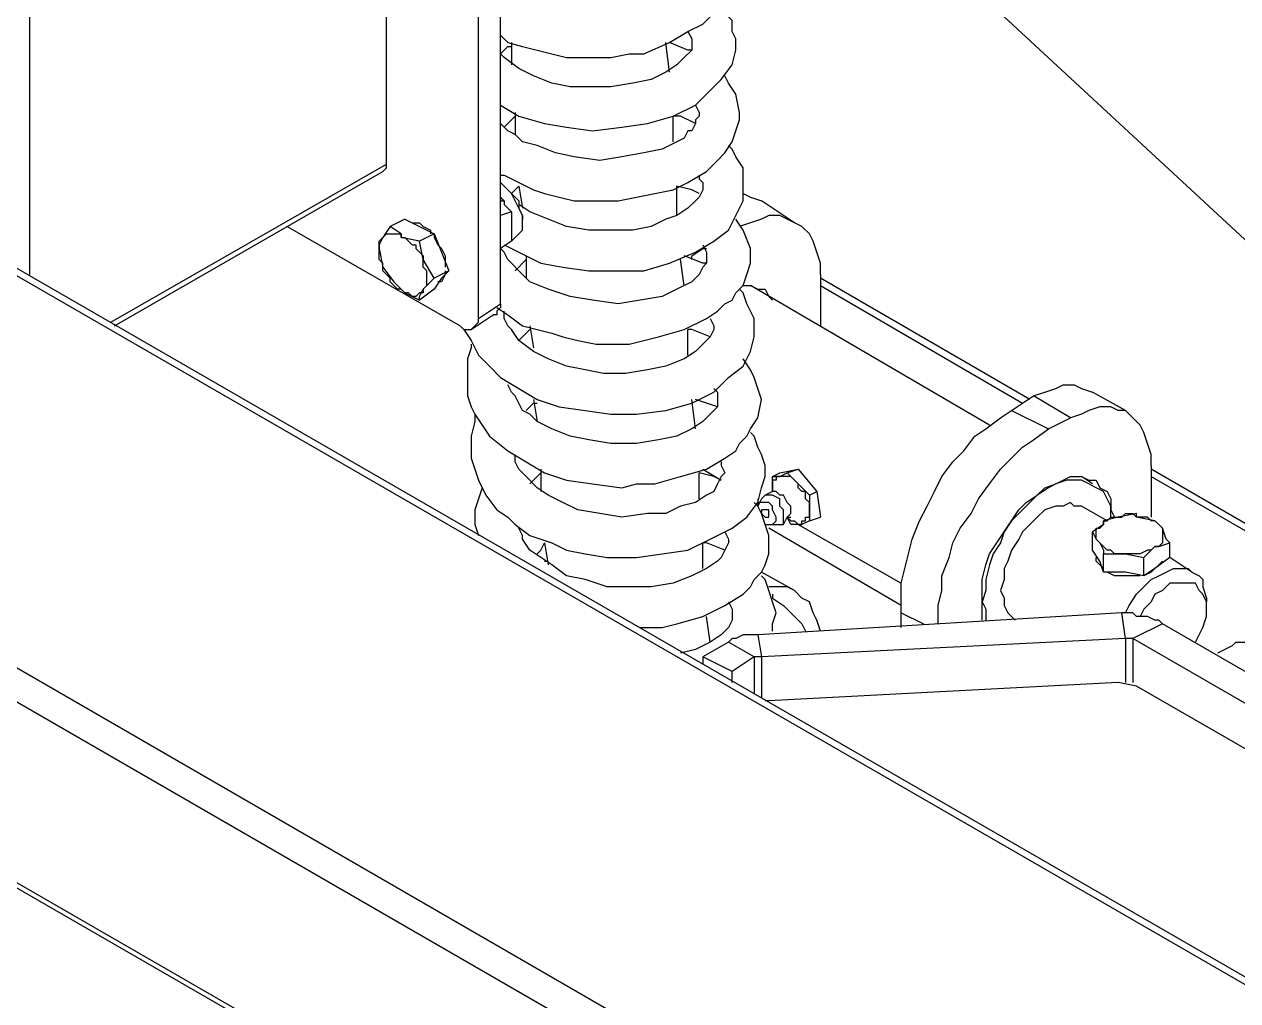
# Model space of a CAD drawing. Extents: x 3 to 592, y 5 to 207.
# Drawn here: x 489.95 to 501.59, y 103.28 to 112.64 of the extents above; entities that cross this region are included whole.
import ezdxf

# ---------------------------------------------------------------- set-up
doc = ezdxf.new("R2010")
doc.units = 0
doc.layers.get('0').update_dxf_attribs({"linetype": 'CONTINUOUS'})
picture_1 = doc.add_image_def('image5.jpg', size_in_pixel=(760, 1236))

msp = doc.modelspace()

# ---------------------------------------------------------------- linework, layer by layer
at = {"color": 7}
for points in [[(490.004793, 110.243056), (490.004793, 120.403056)], [(494.520348, 109.960833), (494.520348, 115.675833)], [(494.308681, 109.819722), (494.308681, 115.57)], [(493.426737, 111.301389), (493.426737, 115.111389)], [(498.365626, 113.629722), (507.82007, 104.880833)], [(494.520348, 112.536111), (494.590904, 112.465556), (494.732015, 112.430278), (494.873126, 112.395), (495.014237, 112.359722), (495.155348, 112.324444), (495.296459, 112.324444), (495.43757, 112.324444), (495.578681, 112.324444), (495.75507, 112.359722), (495.896181, 112.359722), (496.143126, 112.465556), (496.319515, 112.571389), (496.460626, 112.641944), (496.531181, 112.7125), (496.601737, 112.818333), (496.672293, 112.924167), (496.70757, 113.03), (496.70757, 113.100556), (496.70757, 113.171111), (496.70757, 113.276944), (496.637015, 113.382778), (496.566459, 113.523889)], [(494.520348, 111.865833), (494.696737, 111.76), (494.943681, 111.689444), (495.155348, 111.654167), (495.402293, 111.618889), (495.684515, 111.654167), (495.931459, 111.689444), (496.178404, 111.76), (496.39007, 111.865833), (496.531181, 112.006944), (496.637015, 112.112778), (496.742848, 112.253889), (496.778126, 112.395), (496.778126, 112.500833), (496.742848, 112.571389), (496.742848, 112.677222), (496.672293, 112.747778), (496.601737, 112.853611)], [(496.319515, 112.571389), (496.354793, 112.500833), (496.354793, 112.465556), (496.354793, 112.395), (496.284237, 112.324444), (496.213681, 112.253889), (496.107848, 112.183333), (495.966737, 112.112778), (495.790348, 112.0775), (495.578681, 112.042222), (495.367015, 112.042222), (495.190626, 112.042222), (495.014237, 112.0775), (494.837848, 112.148056), (494.696737, 112.218611), (494.555626, 112.324444), (494.520348, 112.359722)], [(494.626181, 112.465556), (494.626181, 112.253889)], [(496.143126, 112.183333), (496.107848, 112.465556)], [(496.354793, 112.395), (496.319515, 112.395), (496.143126, 112.465556)], [(494.520348, 112.359722), (494.590904, 112.430278), (494.626181, 112.430278)], [(494.520348, 111.195556), (494.555626, 111.195556), (494.696737, 111.125), (494.837848, 111.054444), (494.943681, 111.019167), (495.084793, 110.983889), (495.225904, 110.948611), (495.367015, 110.948611), (495.508126, 110.948611), (495.649237, 110.948611), (495.825626, 110.983889), (496.002015, 111.019167), (496.178404, 111.054444), (496.319515, 111.125), (496.495904, 111.230833), (496.601737, 111.336667), (496.672293, 111.407222), (496.742848, 111.513056), (496.778126, 111.618889), (496.813404, 111.724722), (496.813404, 111.795278), (496.778126, 111.971667), (496.70757, 112.0775), (496.672293, 112.148056)], [(496.39007, 111.865833), (496.425348, 111.795278), (496.425348, 111.76), (496.39007, 111.724722), (496.39007, 111.689444), (496.354793, 111.618889), (496.319515, 111.618889), (496.284237, 111.548333), (496.213681, 111.513056), (496.07257, 111.4425), (495.896181, 111.407222), (495.684515, 111.371944), (495.472848, 111.336667), (495.225904, 111.371944), (495.049515, 111.407222), (494.873126, 111.477778), (494.732015, 111.513056), (494.661459, 111.583611), (494.590904, 111.618889), (494.520348, 111.689444), (494.520348, 111.724722)], [(494.555626, 111.654167), (494.590904, 111.689444), (494.626181, 111.724722), (494.661459, 111.76)], [(494.661459, 111.795278), (494.661459, 111.583611)], [(496.39007, 111.689444), (496.248959, 111.76), (496.178404, 111.76)], [(496.178404, 111.513056), (496.178404, 111.76)], [(494.555626, 110.525278), (494.696737, 110.454722), (494.908404, 110.348889), (495.12007, 110.313611), (495.367015, 110.278333), (495.613959, 110.278333), (495.896181, 110.278333), (496.143126, 110.348889), (496.39007, 110.454722), (496.566459, 110.560556), (496.70757, 110.666389), (496.778126, 110.8075), (496.848681, 110.948611), (496.848681, 111.089722), (496.848681, 111.195556), (496.848681, 111.266111), (496.778126, 111.371944), (496.742848, 111.4425), (496.70757, 111.477778)], [(490.780904, 109.784444), (493.426737, 111.301389)], [(493.391459, 111.230833), (493.426737, 111.266111), (493.426737, 111.301389)], [(490.816181, 109.749167), (493.391459, 111.230833)], [(496.425348, 111.195556), (496.425348, 111.160278), (496.460626, 111.125), (496.460626, 111.054444), (496.425348, 110.983889), (496.39007, 110.948611), (496.319515, 110.878056), (496.213681, 110.8075), (496.107848, 110.772222), (495.966737, 110.701667), (495.790348, 110.666389), (495.578681, 110.666389), (495.367015, 110.666389), (495.155348, 110.701667), (494.978959, 110.772222), (494.80257, 110.842778), (494.696737, 110.913333)], [(494.661459, 110.595833), (494.696737, 110.631111), (494.732015, 110.666389), (494.732015, 110.736944), (494.732015, 110.8075), (494.696737, 110.878056), (494.661459, 110.948611), (494.626181, 111.019167), (494.590904, 111.054444), (494.520348, 111.125)], [(494.520348, 111.125), (494.555626, 111.089722), (494.590904, 111.054444), (494.626181, 111.019167), (494.696737, 110.948611), (494.696737, 110.878056), (494.732015, 110.8075), (494.732015, 110.772222)], [(494.626181, 111.019167), (494.661459, 111.054444), (494.696737, 111.089722)], [(494.696737, 111.089722), (494.732015, 110.878056)], [(496.425348, 111.019167), (496.354793, 111.054444), (496.213681, 111.089722)], [(496.213681, 110.8075), (496.213681, 111.089722)], [(494.520348, 110.983889), (494.555626, 110.948611)], [(494.520348, 110.983889), (494.520348, 110.948611), (494.555626, 110.948611)], [(494.555626, 110.948611), (494.555626, 110.913333)], [(496.848681, 111.019167), (496.919237, 110.983889), (497.02507, 110.948611)], [(497.34257, 110.736944), (497.02507, 110.948611)], [(523.800904, 90.734444), (488.875904, 110.878056)], [(494.626181, 110.842778), (494.520348, 110.8075)], [(494.555626, 110.913333), (494.626181, 110.842778)], [(494.626181, 110.842778), (494.626181, 110.772222)], [(488.875904, 110.8075), (523.730348, 90.699167)], [(493.603126, 110.772222), (493.462015, 110.701667)], [(493.603126, 110.772222), (493.744237, 110.701667)], [(493.673681, 110.736944), (493.744237, 110.736944), (493.779515, 110.701667), (493.85007, 110.666389), (493.85007, 110.631111)], [(494.48507, 109.925556), (494.590904, 109.855), (494.732015, 109.749167), (494.873126, 109.713889), (495.014237, 109.678611), (495.12007, 109.643333), (495.261181, 109.608056), (495.43757, 109.572778), (495.578681, 109.572778), (495.75507, 109.572778), (495.896181, 109.608056), (496.037293, 109.643333), (496.284237, 109.713889), (496.495904, 109.819722), (496.601737, 109.890278), (496.672293, 109.960833), (496.742848, 109.996111), (496.778126, 110.066667), (496.848681, 110.137222), (496.883959, 110.243056), (496.919237, 110.348889), (496.919237, 110.49), (496.848681, 110.666389), (496.778126, 110.772222)], [(494.626181, 110.772222), (494.626181, 110.631111)], [(494.626181, 110.772222), (494.626181, 110.736944), (494.626181, 110.701667), (494.626181, 110.666389), (494.626181, 110.631111)], [(494.732015, 110.736944), (494.732015, 110.772222)], [(497.589515, 110.243056), (497.589515, 110.348889), (497.554237, 110.454722), (497.518959, 110.560556), (497.483681, 110.631111), (497.413126, 110.701667), (497.34257, 110.736944), (497.272015, 110.772222), (497.201459, 110.8075), (497.095626, 110.8075), (497.02507, 110.772222), (496.919237, 110.736944), (496.813404, 110.701667)], [(492.474237, 110.701667), (494.132293, 109.749167)], [(493.391459, 110.313611), (493.391459, 110.348889), (493.356181, 110.384167), (493.356181, 110.419444), (493.356181, 110.454722), (493.356181, 110.49), (493.356181, 110.525278), (493.356181, 110.560556), (493.391459, 110.595833)], [(493.391459, 110.595833), (493.356181, 110.525278), (493.356181, 110.49)], [(493.462015, 110.701667), (493.391459, 110.595833)], [(493.391459, 110.595833), (493.426737, 110.631111), (493.462015, 110.631111), (493.497293, 110.631111), (493.53257, 110.631111), (493.567848, 110.631111), (493.567848, 110.595833)], [(493.567848, 110.595833), (493.567848, 110.631111), (493.462015, 110.701667)], [(493.567848, 110.595833), (493.603126, 110.595833), (493.638404, 110.560556), (493.673681, 110.525278), (493.708959, 110.525278), (493.708959, 110.49), (493.744237, 110.454722), (493.779515, 110.419444), (493.779515, 110.384167)], [(493.744237, 110.560556), (493.567848, 110.595833)], [(493.744237, 110.701667), (493.885348, 110.631111)], [(493.885348, 110.631111), (493.744237, 110.560556)], [(493.885348, 110.631111), (493.955904, 110.454722)], [(493.885348, 110.631111), (493.885348, 110.595833), (493.920626, 110.525278), (493.955904, 110.49), (493.991181, 110.419444), (493.991181, 110.348889), (493.991181, 110.313611)], [(494.626181, 110.631111), (494.626181, 110.560556)], [(494.626181, 110.560556), (494.661459, 110.595833)], [(493.356181, 110.49), (493.391459, 110.313611)], [(493.779515, 110.384167), (493.744237, 110.560556)], [(494.626181, 110.560556), (494.520348, 110.49)], [(496.460626, 110.525278), (496.495904, 110.454722), (496.495904, 110.419444), (496.495904, 110.348889), (496.460626, 110.313611), (496.425348, 110.243056), (496.354793, 110.1725), (496.213681, 110.101944), (496.07257, 110.031389), (495.860904, 109.996111), (495.649237, 109.960833), (495.402293, 109.996111), (495.190626, 110.031389), (494.978959, 110.101944), (494.80257, 110.1725), (494.696737, 110.278333), (494.626181, 110.348889), (494.590904, 110.384167), (494.555626, 110.454722), (494.520348, 110.49)], [(496.354793, 110.384167), (496.354793, 110.419444), (496.460626, 110.49), (496.495904, 110.49)], [(493.885348, 110.207778), (493.779515, 110.384167)], [(493.779515, 110.101944), (493.814793, 110.137222), (493.814793, 110.1725), (493.814793, 110.207778), (493.814793, 110.243056), (493.814793, 110.278333), (493.779515, 110.313611), (493.779515, 110.384167)], [(493.955904, 110.454722), (494.026459, 110.278333)], [(494.661459, 110.278333), (494.767293, 110.384167)], [(494.767293, 110.419444), (494.767293, 110.207778)], [(496.284237, 110.137222), (496.248959, 110.384167)], [(496.495904, 110.348889), (496.460626, 110.348889), (496.284237, 110.419444)], [(493.603126, 110.066667), (493.567848, 110.101944), (493.53257, 110.101944), (493.497293, 110.137222), (493.462015, 110.1725), (493.462015, 110.207778), (493.426737, 110.243056), (493.391459, 110.278333), (493.391459, 110.313611)], [(493.391459, 110.313611), (493.497293, 110.1725)], [(494.026459, 110.278333), (493.885348, 110.207778)], [(493.991181, 110.278333), (493.991181, 110.243056), (493.955904, 110.1725), (493.920626, 110.1725)], [(494.026459, 110.278333), (493.955904, 110.207778)], [(493.497293, 110.1725), (493.603126, 110.066667)], [(493.779515, 110.101944), (493.814793, 110.137222), (493.885348, 110.207778)], [(493.955904, 110.207778), (493.885348, 110.101944)], [(496.848681, 110.137222), (496.919237, 110.137222), (496.989793, 110.101944), (497.060348, 110.101944), (497.095626, 110.031389), (497.130904, 109.996111)], [(499.212293, 108.796667), (496.919237, 110.137222)], [(497.589515, 110.243056), (497.589515, 109.749167)], [(499.600348, 109.043611), (497.589515, 110.207778)], [(497.589515, 110.137222), (499.529793, 109.008333)], [(493.779515, 110.101944), (493.779515, 110.066667), (493.744237, 110.066667), (493.708959, 110.031389), (493.673681, 110.031389), (493.638404, 110.066667), (493.603126, 110.066667)], [(493.603126, 110.066667), (493.744237, 109.996111)], [(493.885348, 110.101944), (493.744237, 109.996111)], [(493.744237, 109.996111), (493.744237, 110.031389), (493.779515, 110.101944)], [(494.16757, 109.713889), (494.238126, 109.608056), (494.308681, 109.466944), (494.414515, 109.361111), (494.520348, 109.255278), (494.696737, 109.149444), (494.873126, 109.043611), (495.084793, 108.973056), (495.331737, 108.937778), (495.578681, 108.9025), (495.825626, 108.9025), (496.107848, 108.937778), (496.354793, 109.008333), (496.566459, 109.114167), (496.70757, 109.255278), (496.848681, 109.361111), (496.919237, 109.502222), (496.954515, 109.643333), (496.954515, 109.819722), (496.919237, 109.890278), (496.883959, 109.960833), (496.848681, 110.066667), (496.813404, 110.101944)], [(494.308681, 109.819722), (494.520348, 109.960833)], [(494.520348, 109.960833), (494.520348, 109.925556), (494.48507, 109.890278), (494.48507, 109.855), (494.449793, 109.855)], [(494.132293, 109.749167), (494.16757, 109.713889), (494.202848, 109.713889), (494.238126, 109.713889), (494.273404, 109.749167), (494.308681, 109.784444), (494.308681, 109.819722)], [(494.238126, 109.713889), (494.449793, 109.855)], [(496.531181, 109.819722), (496.566459, 109.749167), (496.566459, 109.713889), (496.531181, 109.643333), (496.460626, 109.572778), (496.39007, 109.502222), (496.284237, 109.431667), (496.107848, 109.361111), (495.931459, 109.325833), (495.719793, 109.290556), (495.508126, 109.290556), (495.331737, 109.325833), (495.155348, 109.361111), (494.978959, 109.431667), (494.837848, 109.502222), (494.696737, 109.608056), (494.626181, 109.713889), (494.590904, 109.749167), (494.555626, 109.819722), (494.555626, 109.890278)], [(494.696737, 109.608056), (494.767293, 109.678611), (494.80257, 109.713889)], [(494.80257, 109.749167), (494.837848, 109.5375)], [(496.531181, 109.643333), (496.354793, 109.713889), (496.319515, 109.713889)], [(496.319515, 109.466944), (496.319515, 109.713889)], [(494.238126, 109.572778), (494.238126, 109.5375), (494.202848, 109.431667), (494.202848, 109.325833), (494.202848, 109.22), (494.202848, 109.078889), (494.238126, 108.973056), (494.273404, 108.9025), (494.343959, 108.796667), (494.414515, 108.690833), (494.590904, 108.549722), (494.767293, 108.443889), (494.943681, 108.338056), (495.155348, 108.2675), (495.402293, 108.232222), (495.684515, 108.196944), (495.825626, 108.232222), (496.002015, 108.232222), (496.248959, 108.302778), (496.495904, 108.373333), (496.672293, 108.479167), (496.778126, 108.549722), (496.813404, 108.620278), (496.883959, 108.690833), (496.919237, 108.761389), (496.989793, 108.867222), (497.02507, 109.043611), (496.989793, 109.149444), (496.954515, 109.255278), (496.919237, 109.325833), (496.848681, 109.431667)], [(496.566459, 109.149444), (496.601737, 109.114167), (496.601737, 109.078889), (496.601737, 109.043611), (496.601737, 109.008333), (496.601737, 108.973056), (496.566459, 108.937778), (496.531181, 108.9025), (496.495904, 108.867222), (496.460626, 108.831944), (496.354793, 108.761389), (496.213681, 108.690833), (496.037293, 108.655556), (495.825626, 108.620278), (495.578681, 108.620278), (495.367015, 108.655556), (495.190626, 108.690833), (495.014237, 108.761389), (494.943681, 108.796667), (494.873126, 108.831944), (494.80257, 108.9025), (494.732015, 108.937778), (494.696737, 109.008333), (494.661459, 109.078889), (494.626181, 109.114167), (494.590904, 109.184722)], [(499.635626, 109.078889), (499.741459, 109.114167), (499.847293, 109.149444), (499.917848, 109.184722), (500.023681, 109.184722), (500.094237, 109.149444), (500.20007, 109.114167)], [(500.51757, 108.937778), (500.20007, 109.114167)], [(494.767293, 108.937778), (494.837848, 109.008333), (494.873126, 109.008333)], [(494.837848, 109.043611), (494.873126, 108.831944)], [(496.39007, 108.761389), (496.354793, 109.043611)], [(496.601737, 108.973056), (496.495904, 109.008333), (496.39007, 109.043611)], [(499.423959, 108.937778), (499.635626, 109.078889)], [(499.988404, 108.867222), (499.635626, 109.078889)], [(500.764515, 108.408611), (500.764515, 108.514444), (500.729237, 108.620278), (500.693959, 108.726111), (500.658681, 108.796667), (500.588126, 108.867222), (500.51757, 108.937778), (500.447015, 108.937778), (500.376459, 108.973056), (500.270626, 108.973056), (500.164793, 108.937778), (500.094237, 108.9025), (499.988404, 108.867222)], [(494.273404, 108.9025), (494.273404, 108.831944), (494.238126, 108.690833), (494.238126, 108.585), (494.238126, 108.479167), (494.273404, 108.373333), (494.308681, 108.2675), (494.379237, 108.126389), (494.48507, 107.985278), (494.590904, 107.914722), (494.661459, 107.844167), (494.80257, 107.738333), (495.014237, 107.667778), (495.155348, 107.597222), (495.331737, 107.561944), (495.543404, 107.526667), (495.825626, 107.526667), (496.07257, 107.561944), (496.319515, 107.597222), (496.531181, 107.703056), (496.742848, 107.808889), (496.883959, 107.914722), (496.989793, 108.055833), (497.02507, 108.196944), (497.060348, 108.302778), (497.060348, 108.408611), (497.02507, 108.514444), (496.989793, 108.585), (496.954515, 108.690833), (496.919237, 108.726111)], [(498.365626, 106.9975), (498.365626, 107.138611), (498.365626, 107.279722), (498.400904, 107.420833), (498.436181, 107.561944), (498.471459, 107.703056), (498.542015, 107.879444), (498.61257, 108.020556), (498.683126, 108.161667), (498.753681, 108.302778), (498.859515, 108.443889), (498.965348, 108.549722), (499.071181, 108.690833), (499.177015, 108.761389), (499.318126, 108.867222), (499.423959, 108.937778)], [(499.423959, 108.937778), (499.776737, 108.761389)], [(499.776737, 108.761389), (499.988404, 108.867222)], [(498.718404, 106.891667), (498.718404, 106.926944), (498.718404, 107.068056), (498.753681, 107.209167), (498.753681, 107.350278), (498.824237, 107.526667), (498.859515, 107.667778), (498.93007, 107.808889), (499.035904, 107.95), (499.106459, 108.091111), (499.212293, 108.232222), (499.318126, 108.373333), (499.423959, 108.479167), (499.529793, 108.585), (499.635626, 108.655556), (499.776737, 108.761389)], [(496.637015, 108.443889), (496.637015, 108.408611), (496.672293, 108.338056), (496.637015, 108.302778), (496.601737, 108.232222), (496.566459, 108.161667), (496.495904, 108.126389), (496.39007, 108.055833), (496.248959, 108.020556), (496.107848, 107.95), (495.931459, 107.95), (495.684515, 107.914722), (495.472848, 107.95), (495.261181, 107.985278), (495.12007, 108.055833), (494.978959, 108.126389), (494.873126, 108.196944), (494.767293, 108.302778), (494.696737, 108.373333), (494.661459, 108.443889), (494.661459, 108.514444)], [(500.764515, 108.408611), (500.764515, 107.914722)], [(486.582848, 108.373333), (520.273126, 88.9)], [(494.80257, 108.232222), (494.908404, 108.338056)], [(494.908404, 108.373333), (494.908404, 108.161667)], [(496.637015, 108.2675), (496.566459, 108.302778), (496.425348, 108.338056)], [(496.425348, 108.091111), (496.425348, 108.338056)], [(496.460626, 108.373333), (496.637015, 108.2675)], [(497.130904, 108.302778), (497.201459, 108.338056)], [(497.201459, 108.302778), (497.166181, 108.302778), (497.166181, 108.2675), (497.130904, 108.2675), (497.130904, 108.232222), (497.130904, 108.196944), (497.130904, 108.161667)], [(497.130904, 108.302778), (497.201459, 108.302778)], [(497.130904, 108.161667), (497.130904, 108.302778)], [(497.201459, 108.338056), (497.377848, 108.373333)], [(497.201459, 108.302778), (497.272015, 108.338056)], [(497.377848, 108.232222), (497.34257, 108.2675), (497.307293, 108.302778), (497.272015, 108.302778), (497.236737, 108.302778), (497.201459, 108.302778)], [(497.272015, 108.338056), (497.377848, 108.373333)], [(497.272015, 108.338056), (497.377848, 108.232222)], [(497.377848, 108.373333), (497.554237, 108.161667)], [(499.141737, 107.103333), (499.141737, 107.209167), (499.141737, 107.315), (499.177015, 107.456111), (499.212293, 107.561944), (499.282848, 107.667778), (499.353404, 107.773611), (499.423959, 107.879444), (499.494515, 107.985278), (499.56507, 108.055833), (499.670904, 108.126389), (499.741459, 108.196944), (499.847293, 108.232222), (499.917848, 108.2675), (499.988404, 108.302778), (500.094237, 108.302778), (500.164793, 108.2675), (500.235348, 108.2675), (500.270626, 108.196944), (500.341181, 108.161667), (500.376459, 108.091111), (500.376459, 107.985278), (500.411737, 107.914722)], [(500.376459, 107.914722), (500.376459, 108.020556), (500.341181, 108.091111), (500.305904, 108.161667), (500.235348, 108.196944), (500.164793, 108.232222), (500.094237, 108.2675), (500.023681, 108.2675), (499.953126, 108.2675), (499.847293, 108.232222), (499.776737, 108.196944), (499.670904, 108.126389), (499.600348, 108.055833), (499.529793, 107.985278), (499.423959, 107.879444), (499.353404, 107.773611), (499.318126, 107.667778), (499.24757, 107.561944), (499.212293, 107.456111), (499.177015, 107.315), (499.177015, 107.209167), (499.141737, 107.103333)], [(500.20007, 108.232222), (500.094237, 108.302778)], [(503.269237, 106.926944), (500.764515, 108.373333)], [(500.764515, 108.302778), (503.339793, 106.821111)], [(494.343959, 108.196944), (494.308681, 108.091111), (494.273404, 107.985278), (494.273404, 107.844167), (494.308681, 107.738333)], [(497.130904, 108.161667), (497.060348, 108.126389)], [(497.166181, 108.161667), (497.130904, 108.161667)], [(497.272015, 107.914722), (497.307293, 107.95), (497.307293, 107.985278), (497.307293, 108.020556), (497.272015, 108.055833), (497.236737, 108.126389), (497.201459, 108.126389), (497.166181, 108.161667), (497.130904, 108.161667)], [(497.483681, 108.020556), (497.483681, 108.055833), (497.448404, 108.091111), (497.448404, 108.126389), (497.448404, 108.161667), (497.413126, 108.161667), (497.377848, 108.196944), (497.377848, 108.232222)], [(497.377848, 108.232222), (497.483681, 108.126389)], [(497.483681, 108.126389), (497.554237, 108.161667)], [(497.554237, 108.161667), (497.589515, 107.914722)], [(495.860904, 106.856389), (495.896181, 106.856389), (496.07257, 106.856389), (496.213681, 106.891667), (496.460626, 106.962222), (496.672293, 107.068056), (496.848681, 107.173889), (496.919237, 107.244444), (496.954515, 107.315), (497.02507, 107.385556), (497.060348, 107.456111), (497.095626, 107.561944), (497.095626, 107.667778), (497.095626, 107.738333), (497.060348, 107.844167), (497.02507, 107.95), (496.989793, 108.020556), (496.954515, 108.055833)], [(497.02507, 108.091111), (496.989793, 108.020556)], [(496.989793, 108.091111), (496.989793, 108.055833)], [(497.060348, 107.844167), (497.095626, 107.844167), (497.130904, 107.844167), (497.166181, 107.879444), (497.166181, 107.914722), (497.130904, 107.985278), (497.130904, 108.020556), (497.095626, 108.055833), (497.060348, 108.055833), (497.02507, 108.055833), (496.989793, 108.055833), (496.989793, 108.020556)], [(497.166181, 107.844167), (497.201459, 107.844167), (497.236737, 107.844167), (497.236737, 107.879444), (497.236737, 107.95), (497.236737, 107.985278), (497.201459, 108.020556), (497.201459, 108.091111), (497.130904, 108.126389), (497.095626, 108.126389), (497.060348, 108.126389), (497.02507, 108.091111)], [(497.483681, 108.126389), (497.483681, 108.020556)], [(500.094237, 108.020556), (500.023681, 108.020556), (499.988404, 108.055833), (499.917848, 108.020556), (499.847293, 108.020556), (499.741459, 107.985278), (499.670904, 107.914722), (499.600348, 107.844167), (499.529793, 107.773611), (499.494515, 107.703056), (499.423959, 107.597222), (499.388681, 107.491389), (499.353404, 107.420833), (499.353404, 107.315), (499.318126, 107.209167)], [(486.688681, 107.985278), (520.167293, 88.653056)], [(497.413126, 107.844167), (497.413126, 107.879444), (497.448404, 107.879444), (497.448404, 107.914722), (497.483681, 107.914722), (497.483681, 107.95), (497.483681, 107.985278), (497.483681, 108.020556)], [(497.483681, 108.020556), (497.483681, 107.879444)], [(500.341181, 107.879444), (500.094237, 108.020556)], [(500.305904, 107.879444), (500.341181, 107.879444), (500.376459, 107.914722), (500.411737, 107.914722), (500.447015, 107.914722), (500.482293, 107.914722), (500.51757, 107.95), (500.588126, 107.95), (500.623404, 107.914722)], [(500.623404, 107.914722), (500.623404, 107.95), (500.447015, 107.914722)], [(496.672293, 107.773611), (496.70757, 107.703056), (496.70757, 107.667778), (496.672293, 107.597222), (496.637015, 107.526667), (496.601737, 107.491389), (496.495904, 107.420833), (496.354793, 107.350278), (496.178404, 107.279722), (495.966737, 107.244444), (495.75507, 107.244444), (495.543404, 107.244444), (495.331737, 107.315), (495.155348, 107.350278), (495.014237, 107.456111), (494.908404, 107.526667), (494.80257, 107.597222), (494.732015, 107.703056), (494.732015, 107.738333), (494.696737, 107.808889)], [(497.095626, 107.844167), (497.166181, 107.844167)], [(498.365626, 107.068056), (497.095626, 107.808889)], [(497.236737, 107.844167), (497.272015, 107.914722)], [(497.272015, 107.914722), (497.307293, 107.914722)], [(497.307293, 107.844167), (497.272015, 107.914722)], [(497.272015, 107.914722), (497.307293, 107.879444), (497.34257, 107.879444), (497.377848, 107.844167), (497.413126, 107.844167)], [(497.413126, 107.844167), (497.307293, 107.844167)], [(497.377848, 107.844167), (498.365626, 107.279722)], [(497.483681, 107.879444), (497.413126, 107.844167)], [(497.483681, 107.879444), (497.589515, 107.914722)], [(500.305904, 107.879444), (500.305904, 107.844167), (500.20007, 107.773611)], [(500.270626, 107.667778), (500.235348, 107.703056), (500.235348, 107.738333), (500.235348, 107.773611), (500.235348, 107.808889), (500.270626, 107.808889), (500.305904, 107.844167), (500.305904, 107.879444)], [(500.447015, 107.914722), (500.305904, 107.879444)], [(500.870348, 107.808889), (500.83507, 107.844167), (500.799793, 107.879444), (500.764515, 107.879444), (500.729237, 107.914722), (500.693959, 107.914722), (500.658681, 107.914722), (500.623404, 107.914722)], [(500.799793, 107.879444), (500.623404, 107.914722)], [(500.870348, 107.808889), (500.83507, 107.844167), (500.799793, 107.879444)], [(500.870348, 107.808889), (500.870348, 107.773611), (500.870348, 107.738333), (500.870348, 107.703056), (500.870348, 107.667778), (500.83507, 107.6325), (500.799793, 107.6325)], [(500.940904, 107.667778), (500.905626, 107.703056), (500.870348, 107.808889)], [(500.20007, 107.597222), (500.20007, 107.773611)], [(500.20007, 107.773611), (500.235348, 107.703056), (500.270626, 107.667778)], [(494.873126, 107.561944), (494.908404, 107.597222), (494.943681, 107.667778)], [(494.943681, 107.667778), (494.978959, 107.456111)], [(496.672293, 107.597222), (496.495904, 107.667778), (496.460626, 107.667778)], [(496.460626, 107.420833), (496.460626, 107.667778)], [(500.270626, 107.491389), (500.20007, 107.597222)], [(500.51757, 107.561944), (500.447015, 107.561944), (500.411737, 107.561944), (500.376459, 107.597222), (500.341181, 107.597222), (500.305904, 107.6325), (500.270626, 107.667778)], [(500.270626, 107.667778), (500.305904, 107.597222), (500.305904, 107.561944)], [(500.799793, 107.6325), (500.764515, 107.597222), (500.729237, 107.597222), (500.658681, 107.561944), (500.623404, 107.561944), (500.588126, 107.561944), (500.552848, 107.561944), (500.51757, 107.561944)], [(500.693959, 107.526667), (500.799793, 107.6325)], [(500.799793, 107.6325), (500.83507, 107.6325), (500.940904, 107.667778)], [(500.940904, 107.526667), (500.940904, 107.667778)], [(494.943681, 107.491389), (494.978959, 107.491389)], [(500.270626, 107.456111), (500.235348, 107.491389), (500.235348, 107.526667)], [(500.305904, 107.385556), (500.270626, 107.491389)], [(500.305904, 107.420833), (500.270626, 107.456111)], [(500.305904, 107.385556), (500.305904, 107.561944)], [(500.305904, 107.561944), (500.51757, 107.561944)], [(500.51757, 107.561944), (500.693959, 107.526667)], [(500.693959, 107.350278), (500.693959, 107.526667)], [(500.870348, 107.491389), (500.83507, 107.456111), (500.799793, 107.420833), (500.764515, 107.385556), (500.693959, 107.350278)], [(500.940904, 107.526667), (500.799793, 107.420833)], [(501.15257, 107.385556), (500.940904, 107.526667)], [(497.34257, 107.209167), (497.02507, 107.385556)], [(497.130904, 106.821111), (497.130904, 106.891667), (497.166181, 106.9975), (497.130904, 107.103333), (497.095626, 107.209167), (497.060348, 107.315), (497.02507, 107.350278)], [(500.51757, 107.385556), (500.305904, 107.385556)], [(500.658681, 107.350278), (500.623404, 107.350278), (500.552848, 107.350278), (500.482293, 107.350278), (500.411737, 107.350278), (500.341181, 107.385556)], [(500.51757, 106.9975), (500.552848, 107.068056), (500.623404, 107.173889), (500.693959, 107.244444), (500.764515, 107.315), (500.83507, 107.350278), (500.905626, 107.385556), (500.976181, 107.420833), (501.046737, 107.420833), (501.117293, 107.420833), (501.15257, 107.385556), (501.223126, 107.350278), (501.258404, 107.315), (501.258404, 107.244444), (501.293681, 107.138611), (501.293681, 107.103333)], [(500.693959, 107.350278), (500.51757, 107.385556)], [(500.799793, 107.420833), (500.693959, 107.350278)], [(497.589515, 106.821111), (497.554237, 106.926944), (497.518959, 106.9975), (497.483681, 107.103333), (497.413126, 107.138611), (497.34257, 107.209167), (497.272015, 107.244444), (497.201459, 107.244444), (497.095626, 107.244444)], [(501.187848, 106.715278), (501.223126, 106.785833), (501.258404, 106.856389), (501.293681, 106.962222), (501.293681, 107.032778), (501.293681, 107.103333), (501.258404, 107.173889), (501.223126, 107.209167), (501.187848, 107.279722), (501.15257, 107.279722), (501.082015, 107.279722), (501.011459, 107.279722), (500.940904, 107.279722), (500.870348, 107.209167), (500.799793, 107.173889), (500.764515, 107.103333), (500.693959, 107.032778), (500.658681, 106.962222)], [(496.70757, 107.103333), (496.742848, 107.032778), (496.742848, 106.9975), (496.742848, 106.926944), (496.70757, 106.856389), (496.637015, 106.785833), (496.531181, 106.715278), (496.39007, 106.644722), (496.248959, 106.609444)], [(497.130904, 107.173889), (497.130904, 107.138611), (497.236737, 107.068056), (497.34257, 106.962222), (497.413126, 106.891667), (497.448404, 106.821111)], [(499.141737, 107.103333), (499.177015, 107.032778), (499.177015, 106.926944)], [(499.141737, 106.926944), (499.141737, 106.9975), (499.141737, 107.103333)], [(499.318126, 107.209167), (499.353404, 107.138611), (499.353404, 107.068056), (499.388681, 106.9975), (499.423959, 106.962222), (499.459237, 106.926944)], [(501.293681, 107.032778), (501.293681, 107.103333)], [(500.482293, 106.9975), (496.989793, 106.785833)], [(498.365626, 106.856389), (498.365626, 106.891667), (498.365626, 106.9975)], [(498.365626, 106.9975), (498.577293, 106.891667)], [(500.51757, 106.750556), (500.482293, 106.9975)], [(500.870348, 106.891667), (500.83507, 106.926944), (500.799793, 106.926944), (500.729237, 106.962222), (500.693959, 106.962222), (500.623404, 106.962222), (500.588126, 106.9975), (500.51757, 106.9975), (500.482293, 106.9975)], [(496.531181, 106.715278), (496.495904, 106.962222)], [(500.870348, 106.891667), (500.588126, 106.750556)], [(518.227015, 96.872778), (500.870348, 106.891667)], [(496.989793, 106.785833), (496.954515, 106.785833), (496.919237, 106.785833), (496.883959, 106.785833), (496.848681, 106.785833), (496.778126, 106.750556), (496.742848, 106.750556), (496.70757, 106.715278)], [(496.989793, 106.785833), (497.02507, 106.574167)], [(496.70757, 106.715278), (496.460626, 106.574167)], [(496.954515, 106.574167), (496.70757, 106.715278)], [(500.51757, 106.750556), (497.02507, 106.574167)], [(500.588126, 106.750556), (500.552848, 106.750556), (500.51757, 106.750556)], [(500.51757, 106.750556), (500.51757, 106.327222)], [(517.944793, 96.731667), (500.588126, 106.750556)], [(500.588126, 106.750556), (500.588126, 106.327222)], [(501.540626, 106.68), (501.399515, 106.609444)], [(501.540626, 106.68), (501.575904, 106.715278), (501.646459, 106.715278), (501.717015, 106.715278), (501.822848, 106.715278), (501.928681, 106.68), (502.034515, 106.644722)], [(496.742848, 106.433056), (496.460626, 106.574167)], [(496.460626, 106.574167), (496.460626, 106.503611)], [(496.954515, 106.574167), (496.742848, 106.433056)], [(497.02507, 106.574167), (496.989793, 106.574167), (496.954515, 106.574167)], [(496.954515, 106.574167), (496.954515, 106.221389)], [(497.02507, 106.574167), (497.02507, 106.186111)], [(496.742848, 106.327222), (496.742848, 106.433056)], [(500.447015, 106.327222), (497.095626, 106.150833)], [(500.623404, 106.291944), (500.447015, 106.327222)], [(517.909515, 96.343611), (500.623404, 106.291944)], [(497.095626, 106.150833), (497.060348, 106.150833)], [(487.288404, 105.903889), (519.144237, 87.524167)], [(487.323681, 105.833333), (519.108959, 87.488889)]]:
    msp.add_lwpolyline(points, dxfattribs=at)
msp.add_lwpolyline([(497.02507, 107.95), (497.060348, 107.914722), (497.095626, 107.914722), (497.095626, 107.95), (497.095626, 107.985278), (497.060348, 107.985278), (497.02507, 107.985278)], close=True, dxfattribs=at)

# ---------------------------------------------------------------- pictures from other files: only their frames are drawn
image = msp.add_image(picture_1, insert=(462.612373, 26.904439), size_in_units=(110.2152, 179.750244))
image.dxf.flags = 7

doc.saveas('drawing.dxf')
